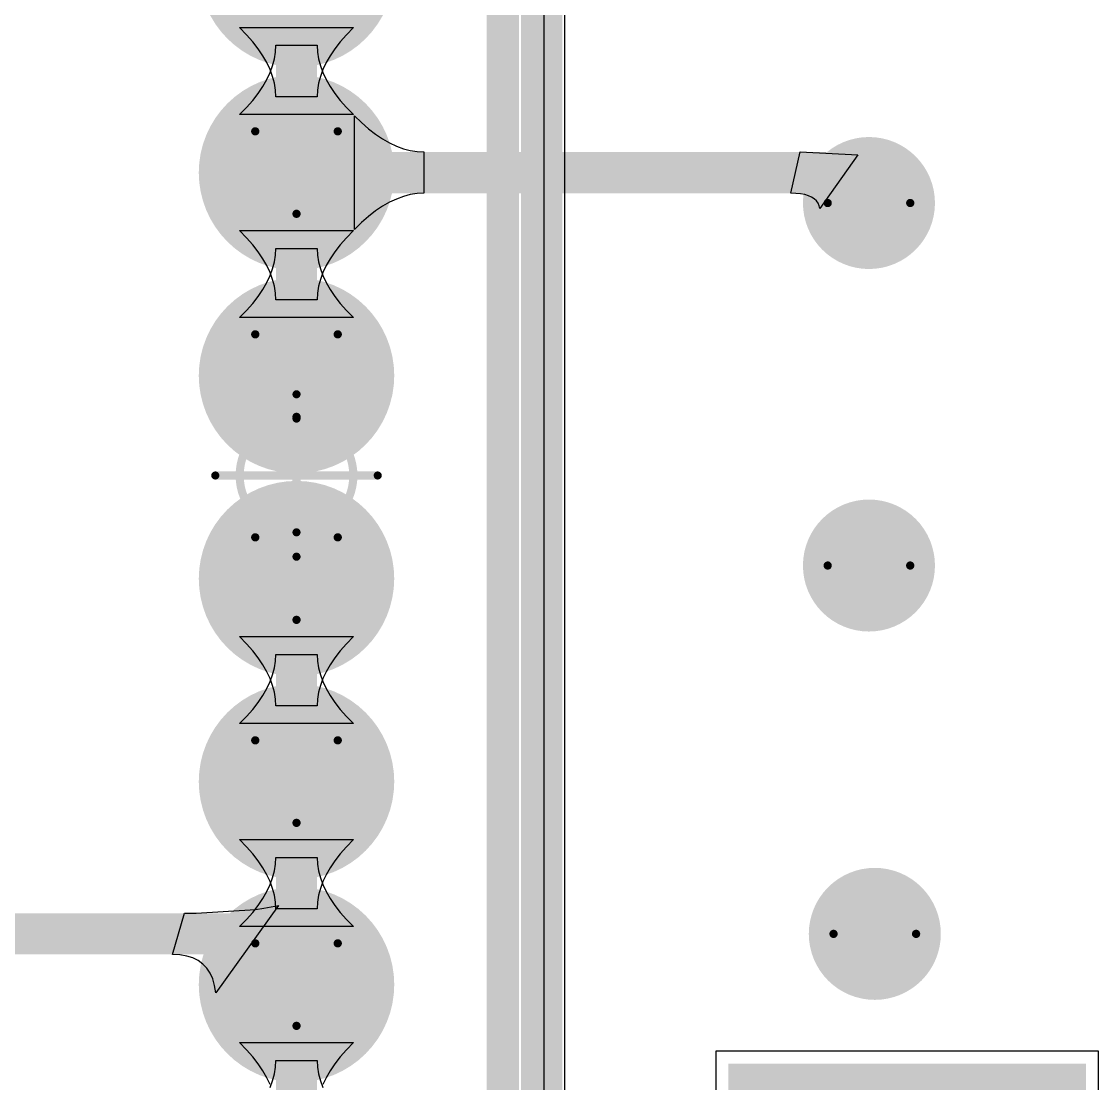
# Model space of a CAD drawing. Header units: millimetres. Extents: x -1.72 to 0.75, y -0.35 to 1.04.
# Drawn here: x -0.1266 to 0.1344, y 0.2206 to 0.4781 of the extents above; entities that cross this region are included whole.
import ezdxf

# ---------------------------------------------------------------- set-up
doc = ezdxf.new("R2010")
doc.units = ezdxf.units.MM
doc.header["$MEASUREMENT"] = 0
for name, color, linetype in [('BottomLayer', 5, 'Continuous'), ('BottomSolder', 6, 'Continuous'), ('DrillDrawing', 1, 'Continuous'), ('Mechanical15', 56, 'Continuous'), ('MultiLayer', 9, 'Continuous'), ('PadHoleLayer', 156, 'Continuous'), ('TopLayer', 1, 'Continuous'), ('TopOverlay', 2, 'Continuous'), ('TopPaste', 8, 'Continuous'), ('TopSolder', 216, 'Continuous'), ('ViaHoleLayer', 16, 'Continuous')]:
    doc.layers.add(name, color=color, linetype=linetype)

# ---------------------------------------------------------------- blocks, each defined once
blk = doc.blocks.new('MX_1_25_LI_10P_3')
at = {"layer": 'BottomLayer', "const_width": 0.01969}
for points in [[(-0.13327, 0, 1), (-0.11358, 0, 1)], [(-0.08406, 0, 1), (-0.06437, 0, 1)], [(-0.03484, 0, 1), (-0.01516, 0, 1)], [(0.01437, 0, 1), (0.03406, 0, 1)], [(0.06358, 0, 1), (0.08327, 0, 1)], [(0.1128, 0, 1), (0.13248, 0, 1)]]:
    blk.add_lwpolyline(points, format="xyb", close=True, dxfattribs=at)
at = {"layer": 'BottomSolder', "const_width": 0.02369}
for points in [[(-0.13527, 0, 1), (-0.11158, 0, 1)], [(-0.08606, 0, 1), (-0.06237, 0, 1)], [(-0.03684, 0, 1), (-0.01316, 0, 1)], [(0.01237, 0, 1), (0.03606, 0, 1)], [(0.06158, 0, 1), (0.08527, 0, 1)], [(0.1108, 0, 1), (0.13448, 0, 1)]]:
    blk.add_lwpolyline(points, format="xyb", close=True, dxfattribs=at)
at = {"layer": 'Mechanical15', "const_width": 0.00197}
for points in [[(0, 0.01969), (0, -0.01969)], [(-0.01969, 0), (0.01969, 0)]]:
    blk.add_lwpolyline(points, dxfattribs=at)
at = {"layer": 'Mechanical15'}
for points, const_width in [([(-0.00049, 0.01969, 1), (0.00049, 0.01969, 1)], 0.000984), ([(0.01378, 0, 1), (-0.01378, 0, 1)], 0.00197), ([(-0.02018, 0, 1), (-0.01919, 0, 1)], 0.000984), ([(-0.01427, 0, 1), (-0.01329, 0, 1)], 0.000984), ([(0.01329, 0, 1), (0.01427, 0, 1)], 0.000984), ([(0.01919, 0, 1), (0.02018, 0, 1)], 0.000984), ([(-0.00049, -0.01969, 1), (0.00049, -0.01969, 1)], 0.000984)]:
    blk.add_lwpolyline(points, format="xyb", close=True, dxfattribs=dict(at, const_width=const_width))
at = {"layer": 'MultiLayer', "const_width": 0.01969}
for points in [[(-0.13327, 0, 1), (-0.11358, 0, 1)], [(-0.08406, 0, 1), (-0.06437, 0, 1)], [(-0.03484, 0, 1), (-0.01516, 0, 1)], [(0.01437, 0, 1), (0.03406, 0, 1)], [(0.06358, 0, 1), (0.08327, 0, 1)], [(0.1128, 0, 1), (0.13248, 0, 1)]]:
    blk.add_lwpolyline(points, format="xyb", close=True, dxfattribs=at)
at = {"layer": 'PadHoleLayer', "const_width": 0.00984}
for points in [[(-0.12835, 0, 1), (-0.1185, 0, 1)], [(-0.07913, 0, 1), (-0.06929, 0, 1)], [(-0.02992, 0, 1), (-0.02008, 0, 1)], [(0.01929, 0, 1), (0.02913, 0, 1)], [(0.0685, 0, 1), (0.07835, 0, 1)]]:
    blk.add_lwpolyline(points, format="xyb", close=True, dxfattribs=at)
at = {"layer": 'TopLayer', "const_width": 0.01969}
for points in [[(-0.13327, 0, 1), (-0.11358, 0, 1)], [(-0.08406, 0, 1), (-0.06437, 0, 1)], [(-0.03484, 0, 1), (-0.01516, 0, 1)], [(0.01437, 0, 1), (0.03406, 0, 1)], [(0.06358, 0, 1), (0.08327, 0, 1)], [(0.1128, 0, 1), (0.13248, 0, 1)]]:
    blk.add_lwpolyline(points, format="xyb", close=True, dxfattribs=at)
at = {"layer": 'TopOverlay', "const_width": 0.00787}
blk.add_lwpolyline([(-0.285, -0.05), (0.285, -0.05)], dxfattribs=at)
at = {"layer": 'TopSolder', "const_width": 0.02369}
for points in [[(-0.13527, 0, 1), (-0.11158, 0, 1)], [(-0.08606, 0, 1), (-0.06237, 0, 1)], [(-0.03684, 0, 1), (-0.01316, 0, 1)], [(0.01237, 0, 1), (0.03606, 0, 1)], [(0.06158, 0, 1), (0.08527, 0, 1)], [(0.1108, 0, 1), (0.13448, 0, 1)]]:
    blk.add_lwpolyline(points, format="xyb", close=True, dxfattribs=at)
blk = doc.blocks.new('FPC_SMD_P0_50_14P_QCHF_SM_H2_0_45')
at = {"layer": 'TopLayer'}
blk.add_solid([(-0.15355, 0.10138), (-0.22441, 0.10138), (-0.15355, 0.02264), (-0.22441, 0.02264)], dxfattribs=at)
at = {"layer": 'TopOverlay', "const_width": 0.01}
blk.add_lwpolyline([(-0.20866, 0.15059), (0.20866, 0.15059)], dxfattribs=at)
at = {"layer": 'TopPaste'}
blk.add_solid([(-0.15355, 0.10138), (-0.22441, 0.10138), (-0.15355, 0.02264), (-0.22441, 0.02264)], dxfattribs=at)
at = {"layer": 'TopSolder'}
blk.add_solid([(-0.14955, 0.10538), (-0.22841, 0.10538), (-0.14955, 0.01864), (-0.22841, 0.01864)], dxfattribs=at)

msp = doc.modelspace()

# ---------------------------------------------------------------- linework, layer by layer
at = {"layer": 'BottomLayer'}
msp.add_line((0, 0.04957), (0, 0.69847), dxfattribs=at)
at = {"layer": 'BottomLayer', "const_width": 0.012}
for points in [[(0.07274, 0.43406, 1), (0.08474, 0.43406, 1)], [(0.07274, 0.34618, 1), (0.08474, 0.34618, 1)], [(0.07416, 0.25689, 1), (0.08616, 0.25689, 1)]]:
    msp.add_lwpolyline(points, format="xyb", close=True, dxfattribs=at)
at = {"layer": 'BottomSolder', "const_width": 0.016}
for points in [[(0.07074, 0.43406, 1), (0.08674, 0.43406, 1)], [(0.07074, 0.34618, 1), (0.08674, 0.34618, 1)], [(0.07216, 0.25689, 1), (0.08816, 0.25689, 1)]]:
    msp.add_lwpolyline(points, format="xyb", close=True, dxfattribs=at)
at = {"layer": 'DrillDrawing', "const_width": 0.002}
for points in [[(-0.07, 0.45144), (-0.05, 0.45144)], [(-0.07, 0.45144), (-0.06, 0.43144)], [(-0.06, 0.43144), (-0.05, 0.45144)], [(-0.07, 0.40222), (-0.05, 0.40222)], [(-0.07, 0.40222), (-0.06, 0.38222)], [(-0.06, 0.38222), (-0.05, 0.40222)], [(-0.07, 0.35301), (-0.05, 0.35301)], [(-0.07, 0.35301), (-0.06, 0.33301)], [(-0.06, 0.33301), (-0.05, 0.35301)], [(-0.07, 0.3038), (-0.05, 0.3038)], [(-0.07, 0.3038), (-0.06, 0.2838)], [(-0.06, 0.2838), (-0.05, 0.3038)], [(-0.07, 0.25459), (-0.05, 0.25459)], [(-0.07, 0.25459), (-0.06, 0.23459)], [(-0.06, 0.23459), (-0.05, 0.25459)]]:
    msp.add_lwpolyline(points, dxfattribs=at)
at = {"layer": 'DrillDrawing'}
for points, const_width in [([(-0.0705, 0.45144, 1), (-0.0695, 0.45144, 1)], 0.001), ([(-0.0705, 0.45144, 1), (-0.0695, 0.45144, 1)], 0.001), ([(-0.0505, 0.45144, 1), (-0.0495, 0.45144, 1)], 0.001), ([(-0.0505, 0.45144, 1), (-0.0495, 0.45144, 1)], 0.001), ([(0.08874, 0.43406, 1), (0.06874, 0.43406, 1)], 0.002), ([(0.06824, 0.43406, 1), (0.06924, 0.43406, 1)], 0.001), ([(0.08824, 0.43406, 1), (0.08924, 0.43406, 1)], 0.001), ([(-0.0605, 0.43144, 1), (-0.0595, 0.43144, 1)], 0.001), ([(-0.0605, 0.43144, 1), (-0.0595, 0.43144, 1)], 0.001), ([(-0.0705, 0.40222, 1), (-0.0695, 0.40222, 1)], 0.001), ([(-0.0705, 0.40222, 1), (-0.0695, 0.40222, 1)], 0.001), ([(-0.0505, 0.40222, 1), (-0.0495, 0.40222, 1)], 0.001), ([(-0.0505, 0.40222, 1), (-0.0495, 0.40222, 1)], 0.001), ([(-0.0605, 0.38222, 1), (-0.0595, 0.38222, 1)], 0.001), ([(-0.0605, 0.38222, 1), (-0.0595, 0.38222, 1)], 0.001), ([(0.08874, 0.34618, 1), (0.06874, 0.34618, 1)], 0.002), ([(-0.0705, 0.35301, 1), (-0.0695, 0.35301, 1)], 0.001), ([(-0.0705, 0.35301, 1), (-0.0695, 0.35301, 1)], 0.001), ([(-0.0505, 0.35301, 1), (-0.0495, 0.35301, 1)], 0.001), ([(-0.0505, 0.35301, 1), (-0.0495, 0.35301, 1)], 0.001), ([(0.06824, 0.34618, 1), (0.06924, 0.34618, 1)], 0.001), ([(0.08824, 0.34618, 1), (0.08924, 0.34618, 1)], 0.001), ([(-0.0605, 0.33301, 1), (-0.0595, 0.33301, 1)], 0.001), ([(-0.0605, 0.33301, 1), (-0.0595, 0.33301, 1)], 0.001), ([(-0.0705, 0.3038, 1), (-0.0695, 0.3038, 1)], 0.001), ([(-0.0705, 0.3038, 1), (-0.0695, 0.3038, 1)], 0.001), ([(-0.0505, 0.3038, 1), (-0.0495, 0.3038, 1)], 0.001), ([(-0.0505, 0.3038, 1), (-0.0495, 0.3038, 1)], 0.001), ([(-0.0605, 0.2838, 1), (-0.0595, 0.2838, 1)], 0.001), ([(-0.0605, 0.2838, 1), (-0.0595, 0.2838, 1)], 0.001), ([(0.09016, 0.25689, 1), (0.07016, 0.25689, 1)], 0.002), ([(0.06966, 0.25689, 1), (0.07066, 0.25689, 1)], 0.001), ([(0.08966, 0.25689, 1), (0.09066, 0.25689, 1)], 0.001), ([(-0.0705, 0.25459, 1), (-0.0695, 0.25459, 1)], 0.001), ([(-0.0705, 0.25459, 1), (-0.0695, 0.25459, 1)], 0.001), ([(-0.0505, 0.25459, 1), (-0.0495, 0.25459, 1)], 0.001), ([(-0.0505, 0.25459, 1), (-0.0495, 0.25459, 1)], 0.001), ([(-0.0605, 0.23459, 1), (-0.0595, 0.23459, 1)], 0.001), ([(-0.0605, 0.23459, 1), (-0.0595, 0.23459, 1)], 0.001)]:
    msp.add_lwpolyline(points, format="xyb", close=True, dxfattribs=dict(at, const_width=const_width))
at = {"layer": 'MultiLayer', "const_width": 0.012}
for points in [[(0.07274, 0.43406, 1), (0.08474, 0.43406, 1)], [(0.07274, 0.34618, 1), (0.08474, 0.34618, 1)], [(0.07416, 0.25689, 1), (0.08616, 0.25689, 1)]]:
    msp.add_lwpolyline(points, format="xyb", close=True, dxfattribs=at)
at = {"layer": 'TopLayer'}
for p, q in [((0.005, 0.04806), (0.005, 0.50159)), ((-0.07211, 0.47487), (-0.07378, 0.47659)), ((-0.07378, 0.47659), (-0.04622, 0.47659)), ((-0.04622, 0.47659), (-0.04789, 0.47487)), ((-0.07062, 0.47317), (-0.07211, 0.47487)), ((-0.0693, 0.47147), (-0.07062, 0.47317)), ((-0.04938, 0.47317), (-0.0507, 0.47147)), ((-0.04789, 0.47487), (-0.04938, 0.47317)), ((-0.06816, 0.46977), (-0.0693, 0.47147)), ((-0.06535, 0.469), (-0.06509, 0.47065)), ((-0.06509, 0.47065), (-0.065, 0.47229)), ((-0.065, 0.47229), (-0.055, 0.47229)), ((-0.055, 0.47229), (-0.05491, 0.47065)), ((-0.05491, 0.47065), (-0.05465, 0.469)), ((-0.0507, 0.47147), (-0.05184, 0.46977)), ((-0.06719, 0.46809), (-0.06816, 0.46977)), ((-0.0664, 0.46641), (-0.06719, 0.46809)), ((-0.0664, 0.46567), (-0.06579, 0.46734)), ((-0.06579, 0.46734), (-0.06535, 0.469)), ((-0.05465, 0.469), (-0.05421, 0.46734)), ((-0.05421, 0.46734), (-0.0536, 0.46567)), ((-0.05281, 0.46809), (-0.0536, 0.46641)), ((-0.05184, 0.46977), (-0.05281, 0.46809)), ((-0.06719, 0.464), (-0.0664, 0.46567)), ((-0.06579, 0.46475), (-0.0664, 0.46641)), ((-0.06535, 0.46309), (-0.06579, 0.46475)), ((-0.05421, 0.46475), (-0.05465, 0.46309)), ((-0.0536, 0.46641), (-0.05421, 0.46475)), ((-0.0536, 0.46567), (-0.05281, 0.464)), ((-0.0693, 0.46062), (-0.06816, 0.46231)), ((-0.06816, 0.46231), (-0.06719, 0.464)), ((-0.06509, 0.46144), (-0.06535, 0.46309)), ((-0.05465, 0.46309), (-0.05491, 0.46144)), ((-0.05281, 0.464), (-0.05184, 0.46231)), ((-0.05184, 0.46231), (-0.0507, 0.46062)), ((-0.07062, 0.45892), (-0.0693, 0.46062)), ((-0.065, 0.4598), (-0.06509, 0.46144)), ((-0.055, 0.4598), (-0.065, 0.4598)), ((-0.05491, 0.46144), (-0.055, 0.4598)), ((-0.0507, 0.46062), (-0.04938, 0.45892)), ((-0.07378, 0.45549), (-0.07211, 0.45721)), ((-0.07211, 0.45721), (-0.07062, 0.45892)), ((-0.04938, 0.45892), (-0.04789, 0.45721)), ((-0.04789, 0.45721), (-0.04622, 0.45549)), ((-0.04622, 0.45549), (-0.07378, 0.45549)), ((-0.04594, 0.42766), (-0.04594, 0.45522)), ((-0.04594, 0.45522), (-0.04423, 0.45355)), ((-0.04423, 0.45355), (-0.04252, 0.45206)), ((-0.04252, 0.45206), (-0.04082, 0.45074)), ((-0.04082, 0.45074), (-0.03912, 0.4496)), ((-0.03912, 0.4496), (-0.03744, 0.44863)), ((-0.03744, 0.44863), (-0.03577, 0.44784)), ((-0.03577, 0.44784), (-0.0341, 0.44723)), ((-0.0341, 0.44723), (-0.03244, 0.44679)), ((-0.03244, 0.44679), (-0.03079, 0.44652)), ((-0.03079, 0.44652), (-0.02915, 0.44644)), ((-0.02915, 0.44644), (-0.02915, 0.43644)), ((0.05978, 0.43644), (0.06208, 0.44644)), ((0.06208, 0.44644), (0.07601, 0.44574)), ((0.07601, 0.44574), (0.06682, 0.4327)), ((-0.03244, 0.43609), (-0.0341, 0.43565)), ((-0.03079, 0.43635), (-0.03244, 0.43609)), ((-0.02915, 0.43644), (-0.03079, 0.43635)), ((0.06104, 0.4364), (0.05978, 0.43644)), ((0.06218, 0.43629), (0.06104, 0.4364)), ((0.06319, 0.4361), (0.06218, 0.43629)), ((0.06408, 0.43584), (0.06319, 0.4361)), ((-0.03912, 0.43328), (-0.04082, 0.43213)), ((-0.03744, 0.43424), (-0.03912, 0.43328)), ((-0.03577, 0.43503), (-0.03744, 0.43424)), ((-0.0341, 0.43565), (-0.03577, 0.43503)), ((0.06485, 0.4355), (0.06408, 0.43584)), ((0.06549, 0.43509), (0.06485, 0.4355)), ((0.06601, 0.43461), (0.06549, 0.43509)), ((0.0664, 0.43405), (0.06601, 0.43461)), ((0.06667, 0.43341), (0.0664, 0.43405)), ((0.06682, 0.4327), (0.06667, 0.43341)), ((-0.04252, 0.43082), (-0.04423, 0.42932)), ((-0.04082, 0.43213), (-0.04252, 0.43082)), ((-0.04423, 0.42932), (-0.04594, 0.42766)), ((-0.07211, 0.42566), (-0.07378, 0.42738)), ((-0.07378, 0.42738), (-0.04622, 0.42738)), ((-0.07062, 0.42395), (-0.07211, 0.42566)), ((-0.04789, 0.42566), (-0.04938, 0.42395)), ((-0.04622, 0.42738), (-0.04789, 0.42566)), ((-0.0693, 0.42225), (-0.07062, 0.42395)), ((-0.06509, 0.42143), (-0.065, 0.42307)), ((-0.065, 0.42307), (-0.055, 0.42307)), ((-0.055, 0.42307), (-0.05491, 0.42143)), ((-0.04938, 0.42395), (-0.0507, 0.42225)), ((-0.06816, 0.42056), (-0.0693, 0.42225)), ((-0.06719, 0.41888), (-0.06816, 0.42056)), ((-0.06535, 0.41978), (-0.06509, 0.42143)), ((-0.05491, 0.42143), (-0.05465, 0.41978)), ((-0.05184, 0.42056), (-0.05281, 0.41888)), ((-0.0507, 0.42225), (-0.05184, 0.42056)), ((-0.0664, 0.4172), (-0.06719, 0.41888)), ((-0.0664, 0.41646), (-0.06579, 0.41812)), ((-0.06579, 0.41812), (-0.06535, 0.41978)), ((-0.05465, 0.41978), (-0.05421, 0.41812)), ((-0.05421, 0.41812), (-0.0536, 0.41646)), ((-0.05281, 0.41888), (-0.0536, 0.4172)), ((-0.06719, 0.41478), (-0.0664, 0.41646)), ((-0.06579, 0.41554), (-0.0664, 0.4172)), ((-0.06535, 0.41388), (-0.06579, 0.41554)), ((-0.05421, 0.41554), (-0.05465, 0.41388)), ((-0.0536, 0.4172), (-0.05421, 0.41554)), ((-0.0536, 0.41646), (-0.05281, 0.41478)), ((-0.0693, 0.41141), (-0.06816, 0.4131)), ((-0.06816, 0.4131), (-0.06719, 0.41478)), ((-0.06509, 0.41223), (-0.06535, 0.41388)), ((-0.05465, 0.41388), (-0.05491, 0.41223)), ((-0.05281, 0.41478), (-0.05184, 0.4131)), ((-0.05184, 0.4131), (-0.0507, 0.41141)), ((-0.07062, 0.40971), (-0.0693, 0.41141)), ((-0.065, 0.41059), (-0.06509, 0.41223)), ((-0.055, 0.41059), (-0.065, 0.41059)), ((-0.05491, 0.41223), (-0.055, 0.41059)), ((-0.0507, 0.41141), (-0.04938, 0.40971)), ((-0.07378, 0.40628), (-0.07211, 0.408)), ((-0.07211, 0.408), (-0.07062, 0.40971)), ((-0.04938, 0.40971), (-0.04789, 0.408)), ((-0.04789, 0.408), (-0.04622, 0.40628)), ((-0.04622, 0.40628), (-0.07378, 0.40628)), ((-0.07211, 0.32724), (-0.07378, 0.32895)), ((-0.07378, 0.32895), (-0.04622, 0.32895)), ((-0.04622, 0.32895), (-0.04789, 0.32724)), ((-0.07062, 0.32553), (-0.07211, 0.32724)), ((-0.04789, 0.32724), (-0.04938, 0.32553)), ((-0.0693, 0.32383), (-0.07062, 0.32553)), ((-0.06816, 0.32214), (-0.0693, 0.32383)), ((-0.06509, 0.32301), (-0.065, 0.32465)), ((-0.065, 0.32465), (-0.055, 0.32465)), ((-0.055, 0.32465), (-0.05491, 0.32301)), ((-0.0507, 0.32383), (-0.05184, 0.32214)), ((-0.04938, 0.32553), (-0.0507, 0.32383)), ((-0.06719, 0.32045), (-0.06816, 0.32214)), ((-0.06579, 0.3197), (-0.06535, 0.32136)), ((-0.06535, 0.32136), (-0.06509, 0.32301)), ((-0.05491, 0.32301), (-0.05465, 0.32136)), ((-0.05465, 0.32136), (-0.05421, 0.3197)), ((-0.05184, 0.32214), (-0.05281, 0.32045)), ((-0.0664, 0.31878), (-0.06719, 0.32045)), ((-0.0664, 0.31803), (-0.06579, 0.3197)), ((-0.06579, 0.31711), (-0.0664, 0.31878)), ((-0.05421, 0.3197), (-0.0536, 0.31803)), ((-0.0536, 0.31878), (-0.05421, 0.31711)), ((-0.05281, 0.32045), (-0.0536, 0.31878)), ((-0.06816, 0.31467), (-0.06719, 0.31636)), ((-0.06719, 0.31636), (-0.0664, 0.31803)), ((-0.06535, 0.31545), (-0.06579, 0.31711)), ((-0.05421, 0.31711), (-0.05465, 0.31545)), ((-0.0536, 0.31803), (-0.05281, 0.31636)), ((-0.05281, 0.31636), (-0.05184, 0.31467)), ((-0.0693, 0.31298), (-0.06816, 0.31467)), ((-0.06509, 0.3138), (-0.06535, 0.31545)), ((-0.065, 0.31216), (-0.06509, 0.3138)), ((-0.05491, 0.3138), (-0.055, 0.31216)), ((-0.05465, 0.31545), (-0.05491, 0.3138)), ((-0.05184, 0.31467), (-0.0507, 0.31298)), ((-0.07211, 0.30957), (-0.07062, 0.31128)), ((-0.07062, 0.31128), (-0.0693, 0.31298)), ((-0.055, 0.31216), (-0.065, 0.31216)), ((-0.0507, 0.31298), (-0.04938, 0.31128)), ((-0.04938, 0.31128), (-0.04789, 0.30957)), ((-0.07378, 0.30786), (-0.07211, 0.30957)), ((-0.04789, 0.30957), (-0.04622, 0.30786)), ((-0.04622, 0.30786), (-0.07378, 0.30786)), ((-0.07211, 0.27802), (-0.07378, 0.27974)), ((-0.07378, 0.27974), (-0.04622, 0.27974)), ((-0.04622, 0.27974), (-0.04789, 0.27802)), ((-0.07062, 0.27631), (-0.07211, 0.27802)), ((-0.04789, 0.27802), (-0.04938, 0.27631)), ((-0.0693, 0.27461), (-0.07062, 0.27631)), ((-0.06816, 0.27292), (-0.0693, 0.27461)), ((-0.06509, 0.27379), (-0.065, 0.27544)), ((-0.065, 0.27544), (-0.055, 0.27544)), ((-0.055, 0.27544), (-0.05491, 0.27379)), ((-0.0507, 0.27461), (-0.05184, 0.27292)), ((-0.04938, 0.27631), (-0.0507, 0.27461)), ((-0.06719, 0.27124), (-0.06816, 0.27292)), ((-0.06579, 0.27049), (-0.06535, 0.27214)), ((-0.06535, 0.27214), (-0.06509, 0.27379)), ((-0.05491, 0.27379), (-0.05465, 0.27214)), ((-0.05465, 0.27214), (-0.05421, 0.27049)), ((-0.05184, 0.27292), (-0.05281, 0.27124)), ((-0.0664, 0.26956), (-0.06719, 0.27124)), ((-0.0664, 0.26882), (-0.06579, 0.27049)), ((-0.06579, 0.2679), (-0.0664, 0.26956)), ((-0.05421, 0.27049), (-0.0536, 0.26882)), ((-0.0536, 0.26956), (-0.05421, 0.2679)), ((-0.05281, 0.27124), (-0.0536, 0.26956)), ((-0.06816, 0.26546), (-0.06719, 0.26714)), ((-0.06719, 0.26714), (-0.0664, 0.26882)), ((-0.06535, 0.26624), (-0.06579, 0.2679)), ((-0.06509, 0.26459), (-0.06535, 0.26624)), ((-0.05465, 0.26624), (-0.05491, 0.26459)), ((-0.05421, 0.2679), (-0.05465, 0.26624)), ((-0.0536, 0.26882), (-0.05281, 0.26714)), ((-0.05281, 0.26714), (-0.05184, 0.26546)), ((-0.06433, 0.26379), (-0.07959, 0.24262)), ((-0.07062, 0.26207), (-0.0693, 0.26377)), ((-0.0693, 0.26377), (-0.06816, 0.26546)), ((-0.06794, 0.26311), (-0.06433, 0.26379)), ((-0.065, 0.26295), (-0.06509, 0.26459)), ((-0.05491, 0.26459), (-0.055, 0.26295)), ((-0.05184, 0.26546), (-0.0507, 0.26377)), ((-0.0507, 0.26377), (-0.04938, 0.26207)), ((-0.09009, 0.25189), (-0.08718, 0.26189)), ((-0.08718, 0.26189), (-0.08435, 0.26191)), ((-0.08435, 0.26191), (-0.06992, 0.26282)), ((-0.07211, 0.26036), (-0.07062, 0.26207)), ((-0.06992, 0.26282), (-0.06794, 0.26311)), ((-0.055, 0.26295), (-0.065, 0.26295)), ((-0.04938, 0.26207), (-0.04789, 0.26036)), ((-0.07378, 0.25864), (-0.07211, 0.26036)), ((-0.04622, 0.25864), (-0.07378, 0.25864)), ((-0.04789, 0.26036), (-0.04622, 0.25864)), ((-0.08826, 0.2518), (-0.09009, 0.25189)), ((-0.08661, 0.25152), (-0.08826, 0.2518)), ((-0.08513, 0.25106), (-0.08661, 0.25152)), ((-0.08382, 0.25041), (-0.08513, 0.25106)), ((-0.08268, 0.24957), (-0.08382, 0.25041)), ((-0.08171, 0.24855), (-0.08268, 0.24957)), ((-0.08092, 0.24735), (-0.08171, 0.24855)), ((-0.0803, 0.24596), (-0.08092, 0.24735)), ((-0.07986, 0.24438), (-0.0803, 0.24596)), ((-0.07959, 0.24262), (-0.07986, 0.24438)), ((-0.07211, 0.22881), (-0.07378, 0.23053)), ((-0.07378, 0.23053), (-0.04622, 0.23053)), ((-0.04622, 0.23053), (-0.04789, 0.22881)), ((-0.07062, 0.2271), (-0.07211, 0.22881)), ((-0.0693, 0.2254), (-0.07062, 0.2271)), ((-0.04938, 0.2271), (-0.0507, 0.2254)), ((-0.04789, 0.22881), (-0.04938, 0.2271)), ((0.13436, 0.22846), (0.04162, 0.22846)), ((0.04162, 0.22846), (0.04162, 0.14359)), ((0.13436, 0.14359), (0.13436, 0.22846)), ((-0.06816, 0.22371), (-0.0693, 0.2254)), ((-0.06535, 0.22293), (-0.06509, 0.22458)), ((-0.06509, 0.22458), (-0.065, 0.22622)), ((-0.065, 0.22622), (-0.055, 0.22622)), ((-0.055, 0.22622), (-0.05491, 0.22458)), ((-0.05491, 0.22458), (-0.05465, 0.22293)), ((-0.0507, 0.2254), (-0.05184, 0.22371)), ((-0.06719, 0.22203), (-0.06816, 0.22371)), ((-0.0664, 0.22035), (-0.06719, 0.22203)), ((-0.06579, 0.22127), (-0.06535, 0.22293)), ((-0.05465, 0.22293), (-0.05421, 0.22127)), ((-0.05281, 0.22203), (-0.0536, 0.22035)), ((-0.05184, 0.22371), (-0.05281, 0.22203)), ((-0.0664, 0.21961), (-0.06579, 0.22127)), ((-0.05421, 0.22127), (-0.0536, 0.21961))]:
    msp.add_line(p, q, dxfattribs=at)
at = {"layer": 'TopLayer', "const_width": 0.01}
for points in [[(-0.06, 0.44144), (-0.06, 0.49065)], [(-0.06, 0.44144), (0.07028, 0.44144)], [(-0.06, 0.39222), (-0.06, 0.44144)], [(0.07028, 0.44144), (0.07766, 0.43406)], [(0.07766, 0.43406), (0.07874, 0.43406)], [(-0.06, 0.2938), (-0.06, 0.34301)], [(-0.06, 0.24459), (-0.06, 0.2938)], [(-0.36201, 0.25689), (-0.0723, 0.25689)], [(-0.0723, 0.25689), (-0.06, 0.24459)], [(-0.06, 0.19537), (-0.06, 0.24459)]]:
    msp.add_lwpolyline(points, dxfattribs=at)
at = {"layer": 'TopLayer'}
for points, const_width in [([(-0.0625, 0.44144, 1), (-0.0575, 0.44144, 1)], 0.005), ([(-0.0625, 0.44144, 1), (-0.0575, 0.44144, 1)], 0.005), ([(-0.0625, 0.44144, 1), (-0.0575, 0.44144, 1)], 0.005), ([(0.06778, 0.44144, 1), (0.07278, 0.44144, 1)], 0.005), ([(0.06778, 0.44144, 1), (0.07278, 0.44144, 1)], 0.005), ([(0.07274, 0.43406, 1), (0.08474, 0.43406, 1)], 0.012), ([(0.07516, 0.43406, 1), (0.08016, 0.43406, 1)], 0.005), ([(0.07516, 0.43406, 1), (0.08016, 0.43406, 1)], 0.005), ([(0.07624, 0.43406, 1), (0.08124, 0.43406, 1)], 0.005), ([(-0.0625, 0.39222, 1), (-0.0575, 0.39222, 1)], 0.005), ([(0.07274, 0.34618, 1), (0.08474, 0.34618, 1)], 0.012), ([(-0.0625, 0.34301, 1), (-0.0575, 0.34301, 1)], 0.005), ([(-0.0625, 0.2938, 1), (-0.0575, 0.2938, 1)], 0.005), ([(-0.0625, 0.2938, 1), (-0.0575, 0.2938, 1)], 0.005), ([(0.07416, 0.25689, 1), (0.08616, 0.25689, 1)], 0.012), ([(-0.0748, 0.25689, 1), (-0.0698, 0.25689, 1)], 0.005), ([(-0.0748, 0.25689, 1), (-0.0698, 0.25689, 1)], 0.005), ([(-0.0625, 0.24459, 1), (-0.0575, 0.24459, 1)], 0.005), ([(-0.0625, 0.24459, 1), (-0.0575, 0.24459, 1)], 0.005), ([(-0.0625, 0.24459, 1), (-0.0575, 0.24459, 1)], 0.005)]:
    msp.add_lwpolyline(points, format="xyb", close=True, dxfattribs=dict(at, const_width=const_width))
at = {"layer": 'TopSolder', "const_width": 0.016}
for points in [[(0.07074, 0.43406, 1), (0.08674, 0.43406, 1)], [(0.07074, 0.34618, 1), (0.08674, 0.34618, 1)], [(0.07216, 0.25689, 1), (0.08816, 0.25689, 1)]]:
    msp.add_lwpolyline(points, format="xyb", close=True, dxfattribs=at)
at = {"layer": 'ViaHoleLayer', "const_width": 0.006}
for points in [[(0.07574, 0.43406, 1), (0.08174, 0.43406, 1)], [(0.07574, 0.34618, 1), (0.08174, 0.34618, 1)], [(0.07716, 0.25689, 1), (0.08316, 0.25689, 1)]]:
    msp.add_lwpolyline(points, format="xyb", close=True, dxfattribs=at)

# ---------------------------------------------------------------- block references
at = {"rotation": 90}
for name, p in [('MX_1_25_LI_10P_3', (-0.06, 0.36801)), ('FPC_SMD_P0_50_14P_QCHF_SM_H2_0_45', (0.15, 0.375))]:
    msp.add_blockref(name, p, dxfattribs=at)

doc.saveas('drawing.dxf')
